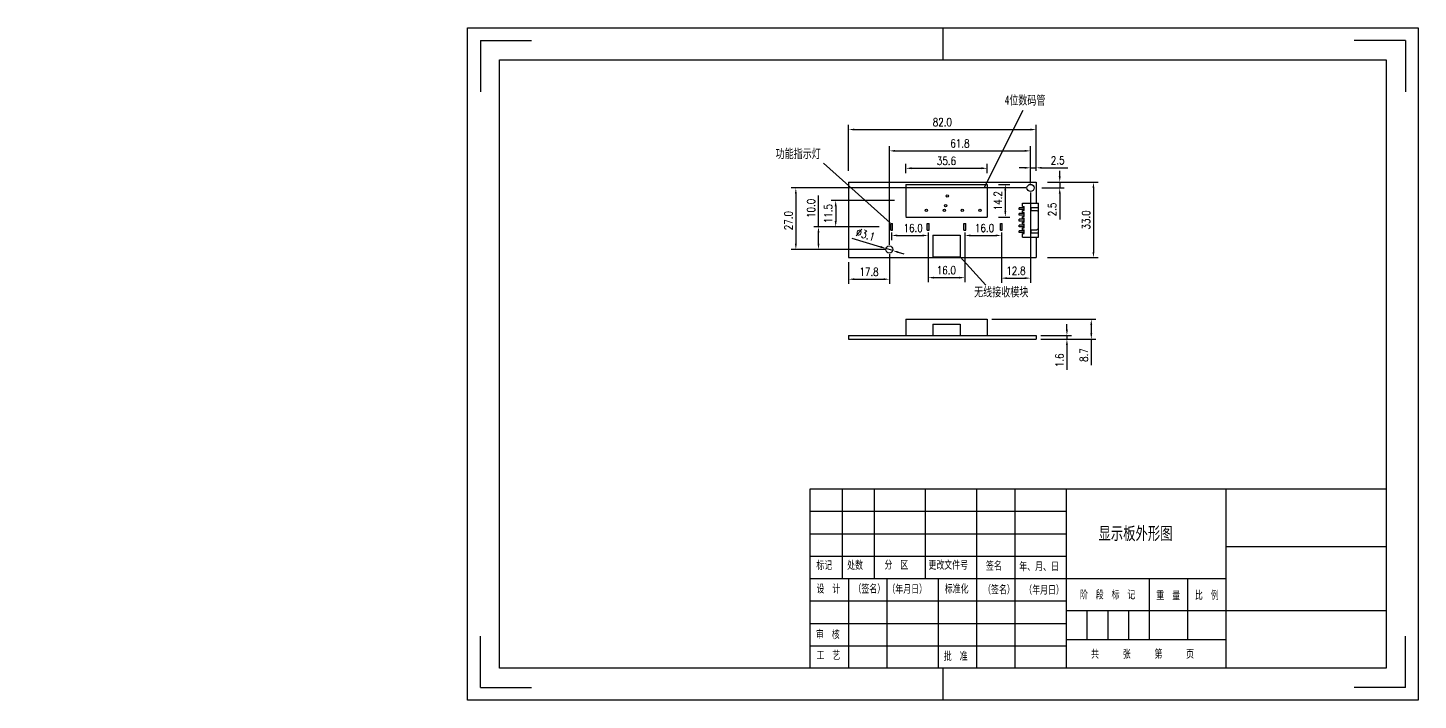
# Model space of a CAD drawing. Header units: millimetres. Extents: x 4562 to 28735, y 226 to 10431.
# Drawn here: x 13931 to 14539, y 5238 to 5532 of the extents above; entities that cross this region are included whole.
import ezdxf

# ---------------------------------------------------------------- set-up
doc = ezdxf.new("R2010")
doc.units = ezdxf.units.MM
doc.layers.add('总内框线', color=7, linetype='Continuous', lineweight=50)
doc.layers.add('总外框线', color=7, linetype='Continuous', lineweight=30)
doc.styles.get("Standard").update_dxf_attribs({"font": 'isocp.shx', "width": 0.707, "bigfont": 'hztxt.shx'})
doc.styles.add('TH_GBDIM', font='romans.shx', dxfattribs={"width": 0.8, "bigfont": 'gbcbig.shx'})
doc.dimstyles.get("Standard").update_dxf_attribs({"dimtxt": 0.18, "dimasz": 0.18, "dimexe": 0.18, "dimexo": 0.0625, "dimgap": 0.09, "dimtad": 0, "dimtih": 1, "dimtoh": 1, "dimdec": 4, "dimzin": 0, "dimdsep": 46, "dimtxsty": 'Standard', "dimcen": 0.09, "dimadec": 0, "dimazin": 0, "dimtfac": 1, "dimtdec": 4, "dimtofl": 0, "dimtmove": 0, "dimatfit": 3, "dimfxl": 1, "dimtolj": 1, "dimtzin": 0, "dimarcsym": 0})
doc.dimstyles.new('TH_GBDIM', dxfattribs={"dimtxt": 3.5, "dimasz": 2.5, "dimexe": 2, "dimexo": 0, "dimgap": 1.5, "dimtad": 1, "dimdec": 1, "dimzin": 0, "dimdsep": 46, "dimtxsty": 'TH_GBDIM', "dimcen": 2.5, "dimclrd": 130, "dimclre": 130, "dimclrt": 3, "dimadec": 0, "dimazin": 0, "dimtfac": 0.714286, "dimtdec": 1, "dimtmove": 0, "dimatfit": 3, "dimfxl": 1, "dimtzin": 0, "dimlwd": -1, "dimlwe": -1, "dimarcsym": 0})

# ---------------------------------------------------------------- blocks, each defined once
blk = doc.blocks.new('*D211')
for p, q in [((13492.39, 5468.28), (13492.39, 5485.46)), ((13494.89, 5483.46), (13594.09, 5483.46)), ((13596.59, 5468.28), (13596.59, 5485.46))]:
    blk.add_line(p, q)
at = {"color": 130}
for p, q in [((14324.48, 5442.31), (14324.48, 5420.57)), ((14340.48, 5442.31), (14340.48, 5420.57)), ((14326.98, 5422.57), (14337.98, 5422.57))]:
    blk.add_line(p, q, dxfattribs=at)
for points in [[(13494.89, 5483.88), (13494.89, 5483.05), (13492.39, 5483.46)], [(13594.09, 5483.88), (13594.09, 5483.05), (13596.59, 5483.46)]]:
    blk.add_solid(points)
for points in [[(14326.98, 5422.98), (14326.98, 5422.15), (14324.48, 5422.57)], [(14337.98, 5422.98), (14337.98, 5422.15), (14340.48, 5422.57)]]:
    blk.add_solid(points, dxfattribs=at)
at = {"layer": 'Defpoints', "color": 0}
for p in [(13596.59, 5483.46), (13492.39, 5466.28), (13596.59, 5466.28), (14324.48, 5443.31), (14340.48, 5443.31), (14340.48, 5422.57)]:
    blk.add_point(p, dxfattribs=at)
at = {"insert": (13544.49, 5487.46), "char_height": 5, "attachment_point": 5, "style": 'TH_GBDIM'}
blk.add_mtext('104.2', dxfattribs=at)
at = {"color": 3, "insert": (14332.43, 5425.82), "char_height": 3.5, "attachment_point": 5, "style": 'TH_GBDIM'}
blk.add_mtext('16.0', dxfattribs=at)
blk = doc.blocks.new('*D198')
at = {"color": 130}
for p, q in [((14355.28, 5463.31), (14360.21, 5463.31)), ((14358.21, 5460.81), (14358.21, 5451.57)), ((14355.28, 5449.07), (14360.21, 5449.07))]:
    blk.add_line(p, q, dxfattribs=at)
for points in [[(14357.79, 5460.81), (14358.62, 5460.81), (14358.21, 5463.31)], [(14357.79, 5451.57), (14358.62, 5451.57), (14358.21, 5449.07)]]:
    blk.add_solid(points, dxfattribs=at)
at = {"layer": 'Defpoints', "color": 0}
for p in [(14350.28, 5463.31), (14350.28, 5449.07), (14358.21, 5449.07)]:
    blk.add_point(p, dxfattribs=at)
at = {"color": 3, "insert": (14354.96, 5456.19), "char_height": 3.5, "attachment_point": 5, "rotation": 90, "style": 'TH_GBDIM'}
blk.add_mtext('14.2', dxfattribs=at)
blk = doc.blocks.new('*D199')
at = {"color": 130}
for p, q in [((14309.68, 5456.31), (14282.01, 5456.31)), ((14284.01, 5453.81), (14284.01, 5447.31)), ((14303.08, 5444.81), (14282.01, 5444.81))]:
    blk.add_line(p, q, dxfattribs=at)
for points in [[(14283.59, 5453.81), (14284.42, 5453.81), (14284.01, 5456.31)], [(14283.59, 5447.31), (14284.42, 5447.31), (14284.01, 5444.81)]]:
    blk.add_solid(points, dxfattribs=at)
at = {"layer": 'Defpoints', "color": 0}
for p in [(14314.68, 5456.31), (14284.01, 5444.81), (14308.08, 5444.81)]:
    blk.add_point(p, dxfattribs=at)
at = {"color": 3, "insert": (14280.76, 5450.56), "char_height": 3.5, "attachment_point": 5, "rotation": 90, "style": 'TH_GBDIM'}
blk.add_mtext('11.5', dxfattribs=at)
blk = doc.blocks.new('*D200')
at = {"color": 130}
for p, q in [((14276.47, 5444.81), (14276.47, 5458.44)), ((14303.08, 5444.81), (14274.47, 5444.81)), ((14276.47, 5437.36), (14276.47, 5442.31)), ((14302.48, 5434.86), (14274.47, 5434.86))]:
    blk.add_line(p, q, dxfattribs=at)
for points in [[(14276.06, 5442.31), (14276.89, 5442.31), (14276.47, 5444.81)], [(14276.06, 5437.36), (14276.89, 5437.36), (14276.47, 5434.86)]]:
    blk.add_solid(points, dxfattribs=at)
at = {"layer": 'Defpoints', "color": 0}
for p in [(14276.47, 5444.81), (14308.08, 5444.81), (14307.48, 5434.86)]:
    blk.add_point(p, dxfattribs=at)
at = {"color": 3, "insert": (14273.22, 5452.87), "char_height": 3.5, "attachment_point": 5, "rotation": 90, "style": 'TH_GBDIM'}
blk.add_mtext('10.0', dxfattribs=at)
blk = doc.blocks.new('*D221')
at = {"color": 130}
for p, q in [((14308.48, 5442.31), (14308.48, 5439.02)), ((14310.98, 5441.02), (14321.98, 5441.02)), ((14324.48, 5442.31), (14324.48, 5439.02))]:
    blk.add_line(p, q, dxfattribs=at)
for points in [[(14310.98, 5441.43), (14310.98, 5440.6), (14308.48, 5441.02)], [(14321.98, 5441.43), (14321.98, 5440.6), (14324.48, 5441.02)]]:
    blk.add_solid(points, dxfattribs=at)
at = {"layer": 'Defpoints', "color": 0}
for p in [(14308.48, 5443.31), (14324.48, 5443.31), (14324.48, 5441.02)]:
    blk.add_point(p, dxfattribs=at)
at = {"color": 3, "insert": (14317.89, 5444.27), "char_height": 3.5, "attachment_point": 5, "style": 'TH_GBDIM'}
blk.add_mtext('16.0', dxfattribs=at)
blk = doc.blocks.new('*D222')
at = {"color": 130}
for p, q in [((14340.48, 5442.31), (14340.48, 5439.02)), ((14342.98, 5441.02), (14353.98, 5441.02)), ((14356.48, 5442.31), (14356.48, 5439.02))]:
    blk.add_line(p, q, dxfattribs=at)
for points in [[(14342.98, 5441.43), (14342.98, 5440.6), (14340.48, 5441.02)], [(14353.98, 5441.43), (14353.98, 5440.6), (14356.48, 5441.02)]]:
    blk.add_solid(points, dxfattribs=at)
at = {"layer": 'Defpoints', "color": 0}
for p in [(14340.48, 5443.31), (14356.48, 5443.31), (14356.48, 5441.02)]:
    blk.add_point(p, dxfattribs=at)
at = {"color": 3, "insert": (14349.12, 5444.27), "char_height": 3.5, "attachment_point": 5, "style": 'TH_GBDIM'}
blk.add_mtext('16.0', dxfattribs=at)
blk = doc.blocks.new('*D223')
at = {"color": 130}
for p, q in [((14314.68, 5468.31), (14314.68, 5472.39)), ((14317.18, 5470.39), (14347.78, 5470.39)), ((14350.28, 5468.31), (14350.28, 5472.39))]:
    blk.add_line(p, q, dxfattribs=at)
for points in [[(14317.18, 5470.81), (14317.18, 5469.98), (14314.68, 5470.39)], [(14347.78, 5470.81), (14347.78, 5469.98), (14350.28, 5470.39)]]:
    blk.add_solid(points, dxfattribs=at)
at = {"layer": 'Defpoints', "color": 0}
for p in [(14350.28, 5470.39), (14314.68, 5463.31), (14350.28, 5463.31)]:
    blk.add_point(p, dxfattribs=at)
at = {"color": 3, "insert": (14332.48, 5473.64), "char_height": 3.5, "attachment_point": 5, "style": 'TH_GBDIM'}
blk.add_mtext('35.6', dxfattribs=at)
blk = doc.blocks.new('*D224')
at = {"color": 130}
for p, q in [((14289.68, 5469.31), (14289.68, 5489.32)), ((14292.18, 5487.32), (14369.18, 5487.32)), ((14371.68, 5469.31), (14371.68, 5489.32))]:
    blk.add_line(p, q, dxfattribs=at)
for points in [[(14292.18, 5487.74), (14292.18, 5486.9), (14289.68, 5487.32)], [(14369.18, 5487.74), (14369.18, 5486.9), (14371.68, 5487.32)]]:
    blk.add_solid(points, dxfattribs=at)
at = {"layer": 'Defpoints', "color": 0}
for p in [(14371.68, 5487.32), (14289.68, 5464.31), (14371.68, 5464.31)]:
    blk.add_point(p, dxfattribs=at)
at = {"color": 3, "insert": (14330.68, 5490.57), "char_height": 3.5, "attachment_point": 5, "style": 'TH_GBDIM'}
blk.add_mtext('82.0', dxfattribs=at)
blk = doc.blocks.new('*D225')
at = {"color": 130}
for p, q in [((14376.68, 5464.31), (14398.76, 5464.31)), ((14396.76, 5461.81), (14396.76, 5433.81)), ((14376.68, 5431.31), (14398.76, 5431.31))]:
    blk.add_line(p, q, dxfattribs=at)
for points in [[(14396.34, 5461.81), (14397.17, 5461.81), (14396.76, 5464.31)], [(14396.34, 5433.81), (14397.17, 5433.81), (14396.76, 5431.31)]]:
    blk.add_solid(points, dxfattribs=at)
at = {"layer": 'Defpoints', "color": 0}
for p in [(14371.68, 5464.31), (14371.68, 5431.31), (14396.76, 5431.31)]:
    blk.add_point(p, dxfattribs=at)
at = {"color": 3, "insert": (14393.51, 5447.81), "char_height": 3.5, "attachment_point": 5, "rotation": 90, "style": 'TH_GBDIM'}
blk.add_mtext('33.0', dxfattribs=at)
blk = doc.blocks.new('*D226')
at = {"color": 130}
for p, q in [((14307.48, 5432.86), (14307.48, 5419.89)), ((14289.68, 5429.31), (14289.68, 5419.89)), ((14292.18, 5421.89), (14304.98, 5421.89))]:
    blk.add_line(p, q, dxfattribs=at)
for points in [[(14292.18, 5422.31), (14292.18, 5421.48), (14289.68, 5421.89)], [(14304.98, 5422.31), (14304.98, 5421.48), (14307.48, 5421.89)]]:
    blk.add_solid(points, dxfattribs=at)
at = {"layer": 'Defpoints', "color": 0}
for p in [(14289.68, 5431.31), (14307.48, 5434.86), (14307.48, 5421.89)]:
    blk.add_point(p, dxfattribs=at)
at = {"color": 3, "insert": (14298.58, 5425.14), "char_height": 3.5, "attachment_point": 5, "style": 'TH_GBDIM'}
blk.add_mtext('17.8', dxfattribs=at)
blk = doc.blocks.new('*D227')
at = {"color": 130}
for p, q in [((14369.23, 5459.81), (14369.23, 5420.35)), ((14356.48, 5441.31), (14356.48, 5420.35)), ((14358.98, 5422.35), (14366.73, 5422.35))]:
    blk.add_line(p, q, dxfattribs=at)
for points in [[(14358.98, 5422.76), (14358.98, 5421.93), (14356.48, 5422.35)], [(14366.73, 5422.76), (14366.73, 5421.93), (14369.23, 5422.35)]]:
    blk.add_solid(points, dxfattribs=at)
at = {"layer": 'Defpoints', "color": 0}
for p in [(14369.23, 5461.81), (14356.48, 5443.31), (14369.23, 5422.35)]:
    blk.add_point(p, dxfattribs=at)
at = {"color": 3, "insert": (14362.85, 5425.6), "char_height": 3.5, "attachment_point": 5, "style": 'TH_GBDIM'}
blk.add_mtext('12.8', dxfattribs=at)
blk = doc.blocks.new('*D228')
at = {"color": 130}
for p, q in [((14291.07, 5439.83), (14303.6, 5436.03)), ((14308.96, 5434.41), (14306, 5435.3)), ((14311.35, 5433.68), (14313.75, 5432.96))]:
    blk.add_line(p, q, dxfattribs=at)
for points in [[(14303.72, 5436.43), (14303.48, 5435.63), (14306, 5435.3)], [(14311.48, 5434.08), (14311.23, 5433.28), (14308.96, 5434.41)]]:
    blk.add_solid(points, dxfattribs=at)
at = {"layer": 'Defpoints', "color": 0}
for p in [(14306, 5435.3), (14308.96, 5434.41)]:
    blk.add_point(p, dxfattribs=at)
at = {"color": 3, "insert": (14297.08, 5441.4), "char_height": 3.5, "attachment_point": 5, "rotation": 343.13741, "style": 'TH_GBDIM'}
blk.add_mtext('∅3.1', dxfattribs=at)
blk = doc.blocks.new('*D229')
at = {"color": 130}
for p, q in [((14366.73, 5470.61), (14364.23, 5470.61)), ((14369.23, 5466.81), (14369.23, 5472.61)), ((14369.23, 5470.61), (14371.68, 5470.61)), ((14371.68, 5469.31), (14371.68, 5472.61)), ((14374.18, 5470.61), (14385.55, 5470.61))]:
    blk.add_line(p, q, dxfattribs=at)
for points in [[(14366.73, 5471.02), (14366.73, 5470.19), (14369.23, 5470.61)], [(14374.18, 5471.02), (14374.18, 5470.19), (14371.68, 5470.61)]]:
    blk.add_solid(points, dxfattribs=at)
at = {"layer": 'Defpoints', "color": 0}
for p in [(14371.68, 5470.61), (14369.23, 5461.81), (14371.68, 5464.31)]:
    blk.add_point(p, dxfattribs=at)
at = {"color": 3, "insert": (14381.11, 5473.86), "char_height": 3.5, "attachment_point": 5, "style": 'TH_GBDIM'}
blk.add_mtext('2.5', dxfattribs=at)
blk = doc.blocks.new('*D230')
at = {"color": 130}
for p, q in [((14382.01, 5466.81), (14382.01, 5469.31)), ((14374.23, 5461.81), (14384.01, 5461.81)), ((14376.68, 5464.31), (14384.01, 5464.31)), ((14382.01, 5464.31), (14382.01, 5461.81)), ((14382.01, 5459.31), (14382.01, 5447.94))]:
    blk.add_line(p, q, dxfattribs=at)
for points in [[(14381.59, 5466.81), (14382.43, 5466.81), (14382.01, 5464.31)], [(14381.59, 5459.31), (14382.43, 5459.31), (14382.01, 5461.81)]]:
    blk.add_solid(points, dxfattribs=at)
at = {"layer": 'Defpoints', "color": 0}
for p in [(14369.23, 5461.81), (14371.68, 5464.31), (14382.01, 5464.31)]:
    blk.add_point(p, dxfattribs=at)
at = {"color": 3, "insert": (14378.76, 5452.37), "char_height": 3.5, "attachment_point": 5, "rotation": 90, "style": 'TH_GBDIM'}
blk.add_mtext('2.5', dxfattribs=at)
blk = doc.blocks.new('*D231')
at = {"color": 130}
for p, q in [((14307.48, 5436.86), (14307.48, 5480.01)), ((14369.23, 5463.81), (14369.23, 5480.01)), ((14309.98, 5478.01), (14366.73, 5478.01))]:
    blk.add_line(p, q, dxfattribs=at)
for points in [[(14309.98, 5478.42), (14309.98, 5477.59), (14307.48, 5478.01)], [(14366.73, 5478.42), (14366.73, 5477.59), (14369.23, 5478.01)]]:
    blk.add_solid(points, dxfattribs=at)
at = {"layer": 'Defpoints', "color": 0}
for p in [(14369.23, 5478.01), (14369.23, 5461.81), (14307.48, 5434.86)]:
    blk.add_point(p, dxfattribs=at)
at = {"color": 3, "insert": (14338.35, 5481.26), "char_height": 3.5, "attachment_point": 5, "style": 'TH_GBDIM'}
blk.add_mtext('61.8', dxfattribs=at)
blk = doc.blocks.new('*D232')
at = {"color": 130}
for p, q in [((14367.23, 5461.81), (14264.58, 5461.81)), ((14266.58, 5459.31), (14266.58, 5437.36)), ((14305.48, 5434.86), (14264.58, 5434.86))]:
    blk.add_line(p, q, dxfattribs=at)
for points in [[(14266.16, 5459.31), (14266.99, 5459.31), (14266.58, 5461.81)], [(14266.16, 5437.36), (14266.99, 5437.36), (14266.58, 5434.86)]]:
    blk.add_solid(points, dxfattribs=at)
at = {"layer": 'Defpoints', "color": 0}
for p in [(14369.23, 5461.81), (14266.58, 5434.86), (14307.48, 5434.86)]:
    blk.add_point(p, dxfattribs=at)
at = {"color": 3, "insert": (14263.33, 5447.53), "char_height": 3.5, "attachment_point": 5, "rotation": 90, "style": 'TH_GBDIM'}
blk.add_mtext('27.0', dxfattribs=at)
blk = doc.blocks.new('*D235')
at = {"color": 130}
for p, q in [((14352.28, 5404.36), (14397.81, 5404.36)), ((14395.81, 5401.86), (14395.81, 5398.16)), ((14373.68, 5395.66), (14397.81, 5395.66)), ((14395.81, 5395.66), (14395.81, 5384.29))]:
    blk.add_line(p, q, dxfattribs=at)
for points in [[(14395.4, 5401.86), (14396.23, 5401.86), (14395.81, 5404.36)], [(14395.4, 5398.16), (14396.23, 5398.16), (14395.81, 5395.66)]]:
    blk.add_solid(points, dxfattribs=at)
at = {"layer": 'Defpoints', "color": 0}
for p in [(14350.28, 5404.36), (14371.68, 5395.66), (14395.81, 5395.66)]:
    blk.add_point(p, dxfattribs=at)
at = {"color": 3, "insert": (14392.56, 5388.73), "char_height": 3.5, "attachment_point": 5, "rotation": 90, "style": 'TH_GBDIM'}
blk.add_mtext('8.7', dxfattribs=at)
blk = doc.blocks.new('*D236')
at = {"color": 130}
for p, q in [((14385.16, 5399.76), (14385.16, 5402.26)), ((14373.68, 5397.26), (14387.16, 5397.26)), ((14373.68, 5395.66), (14387.16, 5395.66)), ((14385.16, 5397.26), (14385.16, 5395.66)), ((14385.16, 5393.16), (14385.16, 5382.19))]:
    blk.add_line(p, q, dxfattribs=at)
for points in [[(14384.74, 5399.76), (14385.58, 5399.76), (14385.16, 5397.26)], [(14384.74, 5393.16), (14385.58, 5393.16), (14385.16, 5395.66)]]:
    blk.add_solid(points, dxfattribs=at)
at = {"layer": 'Defpoints', "color": 0}
for p in [(14371.68, 5397.26), (14371.68, 5395.66), (14385.16, 5395.66)]:
    blk.add_point(p, dxfattribs=at)
at = {"color": 3, "insert": (14381.91, 5386.43), "char_height": 3.5, "attachment_point": 5, "rotation": 90, "style": 'TH_GBDIM'}
blk.add_mtext('1.6', dxfattribs=at)

msp = doc.modelspace()

# ---------------------------------------------------------------- hatches: boundary and pattern name
h = msp.add_hatch(color=10)
h.paths.add_polyline_path([(14308.08, 5443.31), (14308.88, 5443.31), (14308.88, 5446.31), (14308.08, 5446.31)])
h.paths.add_polyline_path([(14324.08, 5443.31), (14324.88, 5443.31), (14324.88, 5446.31), (14324.08, 5446.31)])
h.paths.add_polyline_path([(14340.08, 5443.31), (14340.88, 5443.31), (14340.88, 5446.31), (14340.08, 5446.31)])
h.paths.add_polyline_path([(14356.08, 5443.31), (14356.88, 5443.31), (14356.88, 5446.31), (14356.08, 5446.31)])

# ---------------------------------------------------------------- linework, layer by layer
at = {"color": 10}
for p, q in [((14365.8, 5495.67), (14348.77, 5461.69)), ((14278.74, 5472.58), (14307.88, 5446.51)), ((14308.08, 5443.31), (14308.08, 5446.31)), ((14308.08, 5446.31), (14308.88, 5446.31)), ((14308.08, 5443.31), (14308.88, 5443.31)), ((14308.88, 5443.31), (14308.88, 5446.31)), ((14324.08, 5443.31), (14324.08, 5446.31)), ((14324.08, 5446.31), (14324.88, 5446.31)), ((14324.08, 5443.31), (14324.88, 5443.31)), ((14324.88, 5443.31), (14324.88, 5446.31)), ((14340.08, 5443.31), (14340.08, 5446.31)), ((14340.08, 5446.31), (14340.88, 5446.31)), ((14340.08, 5443.31), (14340.88, 5443.31)), ((14340.88, 5443.31), (14340.88, 5446.31)), ((14356.08, 5443.31), (14356.08, 5446.31)), ((14356.08, 5446.31), (14356.88, 5446.31)), ((14356.08, 5443.31), (14356.88, 5443.31)), ((14356.88, 5443.31), (14356.88, 5446.31)), ((14338.48, 5431.68), (14349.7, 5419.27))]:
    msp.add_line(p, q, dxfattribs=at)
at = {"color": 0}
for p, q in [((14289.68, 5464.31), (14371.68, 5464.31)), ((14289.68, 5464.31), (14289.68, 5431.31)), ((14314.68, 5463.31), (14314.68, 5449.31)), ((14314.68, 5463.31), (14350.28, 5463.31)), ((14350.28, 5463.31), (14350.28, 5449.07)), ((14371.68, 5464.31), (14371.68, 5455.21)), ((14364.28, 5452.35), (14364.28, 5453.15)), ((14366.48, 5453.15), (14364.28, 5453.15)), ((14366.48, 5452.35), (14364.28, 5452.35)), ((14364.28, 5449.83), (14364.28, 5450.63)), ((14366.48, 5450.63), (14364.28, 5450.63)), ((14366.48, 5449.83), (14364.28, 5449.83)), ((14365.78, 5455.21), (14372.78, 5455.21)), ((14365.78, 5453.61), (14365.78, 5455.21)), ((14365.78, 5453.61), (14365.78, 5453.96)), ((14365.78, 5453.61), (14366.48, 5453.61)), ((14365.78, 5451.89), (14366.48, 5451.89)), ((14365.78, 5451.09), (14365.78, 5451.89)), ((14365.78, 5451.09), (14366.48, 5451.09)), ((14366.48, 5451.89), (14366.48, 5453.61)), ((14366.48, 5449.37), (14366.48, 5451.09)), ((14369.48, 5451.91), (14369.48, 5453.21)), ((14369.48, 5453.19), (14372.78, 5453.19)), ((14369.48, 5451.91), (14372.05, 5451.91)), ((14372.25, 5451.64), (14372.05, 5451.91)), ((14372.78, 5451.9), (14372.25, 5451.64)), ((14372.78, 5440.21), (14372.78, 5455.21)), ((14314.68, 5449.07), (14350.28, 5449.07)), ((14364.28, 5447.31), (14364.28, 5448.11)), ((14366.48, 5448.11), (14364.28, 5448.11)), ((14366.48, 5447.31), (14364.28, 5447.31)), ((14364.28, 5444.79), (14364.28, 5445.59)), ((14366.48, 5445.59), (14364.28, 5445.59)), ((14366.48, 5444.79), (14364.28, 5444.79)), ((14365.78, 5449.37), (14366.48, 5449.37)), ((14365.78, 5448.57), (14365.78, 5449.37)), ((14365.78, 5448.57), (14366.48, 5448.57)), ((14365.78, 5446.85), (14366.48, 5446.85)), ((14365.78, 5446.05), (14365.78, 5446.85)), ((14365.78, 5446.05), (14366.48, 5446.05)), ((14365.78, 5444.33), (14366.48, 5444.33)), ((14365.78, 5443.53), (14365.78, 5444.33)), ((14365.78, 5443.53), (14366.48, 5443.53)), ((14366.48, 5446.85), (14366.48, 5448.57)), ((14366.48, 5444.33), (14366.48, 5446.05)), ((14366.48, 5441.81), (14366.48, 5443.53)), ((14369.48, 5443.51), (14372.05, 5443.51)), ((14369.48, 5442.21), (14369.48, 5443.51)), ((14372.25, 5443.77), (14372.05, 5443.51)), ((14372.78, 5443.51), (14372.25, 5443.77)), ((14326.48, 5441.17), (14338.48, 5441.17)), ((14326.48, 5441.17), (14326.48, 5431.68)), ((14338.48, 5441.17), (14338.48, 5431.68)), ((14364.28, 5442.27), (14364.28, 5443.07)), ((14366.48, 5443.07), (14364.28, 5443.07)), ((14366.48, 5442.27), (14364.28, 5442.27)), ((14365.78, 5441.46), (14365.78, 5441.81)), ((14365.78, 5440.21), (14365.78, 5441.81)), ((14365.78, 5441.81), (14366.48, 5441.81)), ((14365.78, 5440.21), (14372.78, 5440.21)), ((14369.48, 5442.21), (14372.78, 5442.21)), ((14371.68, 5440.21), (14371.68, 5431.31)), ((14289.68, 5431.31), (14371.68, 5431.31)), ((14326.48, 5431.68), (14338.48, 5431.68)), ((14314.68, 5404.36), (14350.28, 5404.36)), ((14314.68, 5404.36), (14314.68, 5397.26)), ((14350.28, 5404.36), (14350.28, 5397.26)), ((14289.68, 5397.26), (14371.68, 5397.26)), ((14289.68, 5397.26), (14289.68, 5395.66)), ((14289.68, 5395.66), (14371.68, 5395.66)), ((14371.68, 5397.26), (14371.68, 5395.66))]:
    msp.add_line(p, q, dxfattribs=at)
for p, q in [((14326.48, 5402.23), (14326.48, 5397.26)), ((14326.48, 5402.23), (14338.48, 5402.23)), ((14338.48, 5402.23), (14338.48, 5397.26))]:
    msp.add_line(p, q)
at = {"lineweight": -3}
for p, q in [((14272.81, 5330.21), (14524.81, 5330.21)), ((14272.81, 5251.81), (14272.81, 5330.21)), ((14286.81, 5330.21), (14286.81, 5291.01)), ((14300.81, 5330.21), (14300.81, 5291.01)), ((14323.21, 5330.21), (14323.21, 5291.01)), ((14345.61, 5330.21), (14345.61, 5291.01)), ((14362.41, 5330.21), (14362.41, 5251.81)), ((14384.81, 5330.21), (14384.81, 5251.81)), ((14454.81, 5251.81), (14454.81, 5330.21)), ((14524.81, 5330.21), (14524.81, 5251.81)), ((14272.81, 5320.41), (14384.81, 5320.41)), ((14272.81, 5310.61), (14384.81, 5310.61)), ((14454.81, 5305.01), (14524.81, 5305.01)), ((14272.81, 5300.81), (14384.81, 5300.81)), ((14272.81, 5291.01), (14454.81, 5291.01)), ((14289.61, 5291.01), (14289.61, 5251.81)), ((14306.41, 5291.01), (14306.41, 5251.81)), ((14328.81, 5291.01), (14328.81, 5251.81)), ((14345.61, 5291.01), (14345.61, 5251.81)), ((14421.21, 5264.41), (14421.21, 5291.01)), ((14438.01, 5264.41), (14438.01, 5291.01)), ((14272.81, 5281.21), (14384.81, 5281.21)), ((14384.81, 5277.01), (14454.81, 5277.01)), ((14393.91, 5277.01), (14393.91, 5264.41)), ((14403.01, 5277.01), (14403.01, 5264.41)), ((14412.11, 5277.01), (14412.11, 5264.41)), ((14454.81, 5277.01), (14524.81, 5277.01)), ((14272.81, 5271.41), (14384.81, 5271.41)), ((14272.81, 5261.61), (14384.81, 5261.61)), ((14384.81, 5264.41), (14454.81, 5264.41)), ((14524.81, 5251.81), (14272.81, 5251.81))]:
    msp.add_line(p, q, dxfattribs=at)
at = {"color": 0}
for centre in [(14369.23, 5461.81), (14307.48, 5434.86)]:
    msp.add_circle(centre, 1.55, dxfattribs=at)
at = {"color": 1, "lineweight": -3}
for centre in [(14332.83, 5458.32), (14323.72, 5451.98), (14331.54, 5451.98), (14332.06, 5453.98), (14339.34, 5451.98), (14347.13, 5451.98)]:
    msp.add_circle(centre, 0.517, dxfattribs=at)
at = {"layer": '总内框线', "lineweight": -3}
for p, q in [((14128.61, 5526.21), (14128.61, 5503.81)), ((14128.61, 5526.21), (14151.01, 5526.21)), ((14533.21, 5526.21), (14510.81, 5526.21)), ((14533.21, 5526.21), (14533.21, 5503.81)), ((14137.01, 5517.81), (14524.81, 5517.81)), ((14137.01, 5251.81), (14137.01, 5517.81)), ((14524.81, 5517.81), (14524.81, 5251.81)), ((14128.61, 5243.41), (14128.61, 5265.81)), ((14533.21, 5243.41), (14533.21, 5265.81)), ((14524.81, 5251.81), (14137.01, 5251.81)), ((14128.61, 5243.41), (14151.01, 5243.41)), ((14533.21, 5243.41), (14510.81, 5243.41))]:
    msp.add_line(p, q, dxfattribs=at)
at = {"layer": '总外框线', "lineweight": -3}
for p, q in [((14123.01, 5531.81), (14538.81, 5531.81)), ((14123.01, 5237.81), (14123.01, 5531.81)), ((14330.91, 5531.81), (14330.91, 5517.81)), ((14538.81, 5531.81), (14538.81, 5237.81)), ((14330.91, 5251.81), (14330.91, 5237.81)), ((14538.81, 5237.81), (14123.01, 5237.81))]:
    msp.add_line(p, q, dxfattribs=at)

# ---------------------------------------------------------------- texts
at = {"color": 1, "char_height": 4, "width": 70, "attachment_point": 1}
for s, insert in [('{\\fSimSun|b0|i0|c134|p2;4位数码管}', (14358.01, 5502.2)), ('{\\fSimSun|b0|i0|c134|p2;功能指示灯}', (14257.72, 5478.83)), ('{\\fSimSun|b0|i0|c134|p2;无线接收模块}', (14344.55, 5418.36))]:
    msp.add_mtext(s, dxfattribs=dict(at, insert=insert))
at = {"color": 24, "insert": (14398.97, 5313.56), "char_height": 5.6, "width": 70, "attachment_point": 1}
msp.add_mtext('{\\fSimSun|b0|i0|c134|p2;\\C256;显示板外形图}', dxfattribs=at)
at = {"lineweight": -3, "char_height": 3.5, "width": 130.227, "attachment_point": 1}
for s, insert in [('{\\fSimSun|b0|i0|c134|p2;标记}', (14275.55, 5298.63)), ('{\\fSimSun|b0|i0|c134|p2;处数}', (14289.02, 5298.65)), ('{\\fSimSun|b0|i0|c134|p2;分\u3000区}', (14305.34, 5298.82)), ('{\\fSimSun|b0|i0|c134|p2;更改文件号}', (14324.57, 5298.75)), ('{\\fSimSun|b0|i0|c134|p2;签名}', (14349.75, 5298.39)), ('{\\fSimSun|b0|i0|c134|p2;年、月、日}', (14364.3, 5298.11)), ('{\\fSimSun|b0|i0|c134|p2;设\u3000计}', (14275.63, 5288.35)), ('{\\fSimSun|b0|i0|c134|p2;（签名）}', (14291.79, 5288.35)), ('{\\fSimSun|b0|i0|c134|p2;\u3000（年月日）}', (14303.16, 5288.19)), ('{\\fSimSun|b0|i0|c134|p2;标准化}', (14331.73, 5288.33)), ('{\\fSimSun|b0|i0|c134|p2;（签名）}', (14348.49, 5287.98)), ('{\\fSimSun|b0|i0|c134|p2;（年月日）}', (14366.5, 5287.84)), ('{\\fSimSun|b0|i0|c134|p2;阶\u3000段\u3000标\u3000记}', (14390.84, 5285.77)), ('{\\fSimSun|b0|i0|c134|p2;重\u3000量}', (14424.27, 5285.45)), ('{\\fSimSun|b0|i0|c134|p2;比\u3000例}', (14441.14, 5285.54)), ('{\\fSimSun|b0|i0|c134|p2;审\u3000核}', (14275.34, 5268.38)), ('{\\fSimSun|b0|i0|c134|p2;工\u3000艺}', (14275.63, 5259.29)), ('{\\fSimSun|b0|i0|c134|p2;批\u3000准}', (14331.31, 5258.85)), ('{\\fSimSun|b0|i0|c134|p2;共\u3000\u3000\u3000张\u3000\u3000\u3000第\u3000\u3000\u3000页}', (14395.73, 5259.83))]:
    msp.add_mtext(s, dxfattribs=dict(at, insert=insert))

# ---------------------------------------------------------------- dimensions: what is measured, and where the dimension line sits
at = {"color": 10}
for base, p1, p2, override, picture, middle in [((14371.68, 5487.32), (14289.68, 5464.31), (14371.68, 5464.31), {"dimtxt": 3.5, "dimasz": 2.5, "dimexe": 2, "dimexo": 5, "dimgap": 1.5, "dimtad": 1, "dimtih": 0, "dimtoh": 0, "dimdec": 1, "dimtxsty": 'TH_GBDIM', "dimcen": 2.5, "dimclrd": 130, "dimclre": 130, "dimclrt": 3, "dimtfac": 0.714286, "dimtdec": 1, "dimtofl": 1, "dimtolj": 0, "dimlwd": 65535, "dimlwe": 65535}, '*D224', (14330.68, 5487.32)), ((14340.48, 5422.57), (14324.48, 5443.31), (14340.48, 5443.31), {"dimtxt": 3.5, "dimasz": 2.5, "dimexe": 2, "dimexo": 1, "dimgap": 1.5, "dimtad": 1, "dimtih": 0, "dimtoh": 0, "dimdec": 1, "dimtxsty": 'TH_GBDIM', "dimcen": 2.5, "dimclrd": 130, "dimclre": 130, "dimclrt": 3, "dimtfac": 0.714286, "dimtdec": 1, "dimtofl": 1, "dimtolj": 0, "dimlwd": 65535, "dimlwe": 65535}, '*D211', (14332.43, 5422.57)), ((14324.48, 5441.02), (14308.48, 5443.31), (14324.48, 5443.31), {"dimtxt": 3.5, "dimasz": 2.5, "dimexe": 2, "dimexo": 1, "dimgap": 1.5, "dimtad": 1, "dimtih": 0, "dimtoh": 0, "dimdec": 1, "dimtxsty": 'TH_GBDIM', "dimcen": 2.5, "dimclrd": 130, "dimclre": 130, "dimclrt": 3, "dimtfac": 0.714286, "dimtdec": 1, "dimtofl": 1, "dimtolj": 0, "dimlwd": 65535, "dimlwe": 65535}, '*D221', (14317.89, 5441.02)), ((14356.48, 5441.02), (14340.48, 5443.31), (14356.48, 5443.31), {"dimtxt": 3.5, "dimasz": 2.5, "dimexe": 2, "dimexo": 1, "dimgap": 1.5, "dimtad": 1, "dimtih": 0, "dimtoh": 0, "dimdec": 1, "dimtxsty": 'TH_GBDIM', "dimcen": 2.5, "dimclrd": 130, "dimclre": 130, "dimclrt": 3, "dimtfac": 0.714286, "dimtdec": 1, "dimtofl": 1, "dimtolj": 0, "dimlwd": 65535, "dimlwe": 65535}, '*D222', (14349.12, 5441.02))]:
    dim = msp.add_linear_dim(base=base, p1=p1, p2=p2, dimstyle='Standard', override=override, dxfattribs=at)
    dim.commit()
    dim.dimension.update_dxf_attribs({"geometry": picture, "text_midpoint": middle, "dimtype": 160})
dim = msp.add_linear_dim(base=(13596.59, 5483.46), p1=(13492.39, 5466.28), p2=(13596.59, 5466.28), dimstyle='TH_GBDIM', override={"dimtxt": 5, "dimexo": 2, "dimclrd": 256, "dimclre": 256, "dimclrt": 256})
dim.commit()
dim.dimension.update_dxf_attribs({"geometry": '*D211', "text_midpoint": (13544.49, 5487.46)})
for base, p1, p2, override, picture, middle in [((14369.22896114, 5478.0069699), (14307.47896114, 5434.85510428), (14369.22896114, 5461.80510428), {"dimtxt": 3.5, "dimasz": 2.5, "dimexe": 2, "dimexo": 2, "dimgap": 1.5, "dimtad": 1, "dimtih": 0, "dimtoh": 0, "dimdec": 1, "dimtxsty": 'TH_GBDIM', "dimcen": 2.5, "dimclrd": 130, "dimclre": 130, "dimclrt": 3, "dimtfac": 0.714286, "dimtdec": 1, "dimtofl": 1, "dimtolj": 0, "dimlwd": 65535, "dimlwe": 65535}, '*D231', (14338.35396114, 5481.2569699)), ((14350.28, 5470.39), (14314.68, 5463.31), (14350.28, 5463.31), {"dimtxt": 3.5, "dimasz": 2.5, "dimexe": 2, "dimexo": 5, "dimgap": 1.5, "dimtad": 1, "dimtih": 0, "dimtoh": 0, "dimdec": 1, "dimtxsty": 'TH_GBDIM', "dimcen": 2.5, "dimclrd": 130, "dimclre": 130, "dimclrt": 3, "dimtfac": 0.714286, "dimtdec": 1, "dimtofl": 1, "dimtolj": 0, "dimlwd": 65535, "dimlwe": 65535}, '*D223', (14332.48, 5473.64)), ((14371.67896114, 5470.6051006), (14369.22896114, 5461.80510428), (14371.67896114, 5464.30510428), {"dimtxt": 3.5, "dimasz": 2.5, "dimexe": 2, "dimexo": 5, "dimgap": 1.5, "dimtad": 1, "dimtih": 0, "dimtoh": 0, "dimdec": 1, "dimtxsty": 'TH_GBDIM', "dimcen": 2.5, "dimclrd": 130, "dimclre": 130, "dimclrt": 3, "dimtfac": 0.714286, "dimtdec": 1, "dimtofl": 1, "dimtolj": 0, "dimlwd": 65535, "dimlwe": 65535}, '*D229', (14381.11229447, 5473.8551006)), ((14369.22896114, 5422.34819315), (14356.47896114, 5443.30510428), (14369.22896114, 5461.80510428), {"dimtxt": 3.5, "dimasz": 2.5, "dimexe": 2, "dimexo": 2, "dimgap": 1.5, "dimtad": 1, "dimtih": 0, "dimtoh": 0, "dimdec": 1, "dimtxsty": 'TH_GBDIM', "dimcen": 2.5, "dimclrd": 130, "dimclre": 130, "dimclrt": 3, "dimtfac": 0.714286, "dimtdec": 1, "dimtofl": 1, "dimtolj": 0, "dimlwd": 65535, "dimlwe": 65535}, '*D227', (14362.85396114, 5425.59819315)), ((14307.48, 5421.89), (14289.68, 5431.31), (14307.48, 5434.86), {"dimtxt": 3.5, "dimasz": 2.5, "dimexe": 2, "dimexo": 2, "dimgap": 1.5, "dimtad": 1, "dimtih": 0, "dimtoh": 0, "dimdec": 1, "dimtxsty": 'TH_GBDIM', "dimcen": 2.5, "dimclrd": 130, "dimclre": 130, "dimclrt": 3, "dimtfac": 0.714286, "dimtdec": 1, "dimtofl": 1, "dimtolj": 0, "dimlwd": 65535, "dimlwe": 65535}, '*D226', (14298.58, 5425.14))]:
    dim = msp.add_linear_dim(base=base, p1=p1, p2=p2, dimstyle='Standard', override=override, dxfattribs=at)
    dim.commit()
    dim.dimension.update_dxf_attribs({"geometry": picture, "text_midpoint": middle})
for base, p1, p2, override, picture, middle in [((14382.01, 5464.31), (14369.23, 5461.81), (14371.68, 5464.31), {"dimtxt": 3.5, "dimasz": 2.5, "dimexe": 2, "dimexo": 5, "dimgap": 1.5, "dimtad": 1, "dimtih": 0, "dimtoh": 0, "dimdec": 1, "dimtxsty": 'TH_GBDIM', "dimcen": 2.5, "dimclrd": 130, "dimclre": 130, "dimclrt": 3, "dimtfac": 0.714286, "dimtdec": 1, "dimtofl": 1, "dimtolj": 0, "dimlwd": 65535, "dimlwe": 65535}, '*D230', (14382.01, 5452.37)), ((14266.57798944, 5434.85510428), (14369.22896114, 5461.80510428), (14307.47896114, 5434.85510428), {"dimtxt": 3.5, "dimasz": 2.5, "dimexe": 2, "dimexo": 2, "dimgap": 1.5, "dimtad": 1, "dimtih": 0, "dimtoh": 0, "dimdec": 1, "dimtxsty": 'TH_GBDIM', "dimcen": 2.5, "dimclrd": 130, "dimclre": 130, "dimclrt": 3, "dimtfac": 0.714286, "dimtdec": 1, "dimtofl": 1, "dimtolj": 0, "dimlwd": 65535, "dimlwe": 65535}, '*D232', (14266.57798944, 5447.52639255)), ((14396.76, 5431.31), (14371.68, 5464.31), (14371.68, 5431.31), {"dimtxt": 3.5, "dimasz": 2.5, "dimexe": 2, "dimexo": 5, "dimgap": 1.5, "dimtad": 1, "dimtih": 0, "dimtoh": 0, "dimdec": 1, "dimtxsty": 'TH_GBDIM', "dimcen": 2.5, "dimclrd": 130, "dimclre": 130, "dimclrt": 3, "dimtfac": 0.714286, "dimtdec": 1, "dimtofl": 1, "dimtolj": 0, "dimlwd": 65535, "dimlwe": 65535}, '*D225', (14396.76, 5447.81)), ((14284.01, 5444.81), (14314.68, 5456.31), (14308.08, 5444.81), {"dimtxt": 3.5, "dimasz": 2.5, "dimexe": 2, "dimexo": 5, "dimgap": 1.5, "dimtad": 1, "dimtih": 0, "dimtoh": 0, "dimdec": 1, "dimtxsty": 'TH_GBDIM', "dimcen": 2.5, "dimclrd": 130, "dimclre": 130, "dimclrt": 3, "dimtfac": 0.714286, "dimtdec": 1, "dimtofl": 1, "dimtolj": 0, "dimlwd": 65535, "dimlwe": 65535}, '*D199', (14284.01, 5450.56)), ((14385.16, 5395.66), (14371.68, 5397.26), (14371.68, 5395.66), {"dimtxt": 3.5, "dimasz": 2.5, "dimexe": 2, "dimexo": 2, "dimgap": 1.5, "dimtad": 1, "dimtih": 0, "dimtoh": 0, "dimdec": 1, "dimtxsty": 'TH_GBDIM', "dimcen": 2.5, "dimclrd": 130, "dimclre": 130, "dimclrt": 3, "dimtfac": 0.714286, "dimtdec": 1, "dimtofl": 1, "dimtolj": 0, "dimlwd": 65535, "dimlwe": 65535}, '*D236', (14385.16, 5386.43))]:
    dim = msp.add_linear_dim(base=base, p1=p1, p2=p2, angle=90, dimstyle='Standard', override=override, dxfattribs=at)
    dim.commit()
    dim.dimension.update_dxf_attribs({"geometry": picture, "text_midpoint": middle, "dimtype": 160})
for base, p1, p2, override, picture, middle in [((14358.21, 5449.07), (14350.28, 5463.31), (14350.28, 5449.07), {"dimtxt": 3.5, "dimasz": 2.5, "dimexe": 2, "dimexo": 5, "dimgap": 1.5, "dimtad": 1, "dimtih": 0, "dimtoh": 0, "dimdec": 1, "dimtxsty": 'TH_GBDIM', "dimcen": 2.5, "dimclrd": 130, "dimclre": 130, "dimclrt": 3, "dimtfac": 0.714286, "dimtdec": 1, "dimtofl": 1, "dimtolj": 0, "dimlwd": 65535, "dimlwe": 65535}, '*D198', (14354.96, 5456.19)), ((14276.47470381, 5444.80510428), (14307.47896114, 5434.85510428), (14308.07896114, 5444.80510428), {"dimtxt": 3.5, "dimasz": 2.5, "dimexe": 2, "dimexo": 5, "dimgap": 1.5, "dimtad": 1, "dimtih": 0, "dimtoh": 0, "dimdec": 1, "dimtxsty": 'TH_GBDIM', "dimcen": 2.5, "dimclrd": 130, "dimclre": 130, "dimclrt": 3, "dimtfac": 0.714286, "dimtdec": 1, "dimtofl": 1, "dimtolj": 0, "dimlwd": 65535, "dimlwe": 65535}, '*D200', (14273.22470381, 5452.87177095)), ((14395.81, 5395.66), (14350.28, 5404.36), (14371.68, 5395.66), {"dimtxt": 3.5, "dimasz": 2.5, "dimexe": 2, "dimexo": 2, "dimgap": 1.5, "dimtad": 1, "dimtih": 0, "dimtoh": 0, "dimdec": 1, "dimtxsty": 'TH_GBDIM', "dimcen": 2.5, "dimclrd": 130, "dimclre": 130, "dimclrt": 3, "dimtfac": 0.714286, "dimtdec": 1, "dimtofl": 1, "dimtolj": 0, "dimlwd": 65535, "dimlwe": 65535}, '*D235', (14392.56, 5388.73))]:
    dim = msp.add_linear_dim(base=base, p1=p1, p2=p2, angle=90, dimstyle='Standard', override=override, dxfattribs=at)
    dim.commit()
    dim.dimension.update_dxf_attribs({"geometry": picture, "text_midpoint": middle})
dim = msp.add_diameter_dim_2p(p1=(14308.96, 5434.41), p2=(14306, 5435.3), dimstyle='Standard', override={"dimtxt": 3.5, "dimasz": 2.5, "dimexe": 2, "dimexo": 0, "dimgap": 1.5, "dimtad": 1, "dimtih": 0, "dimtoh": 0, "dimdec": 1, "dimtxsty": 'TH_GBDIM', "dimcen": 2.5, "dimclrd": 130, "dimclre": 130, "dimclrt": 3, "dimtfac": 0.714286, "dimtdec": 1, "dimtofl": 1, "dimtolj": 0, "dimlwd": 65535, "dimlwe": 65535}, dxfattribs=at)
dim.commit()
dim.dimension.update_dxf_attribs({"geometry": '*D228', "text_midpoint": (14297.08, 5441.4)})

doc.saveas('drawing.dxf')
